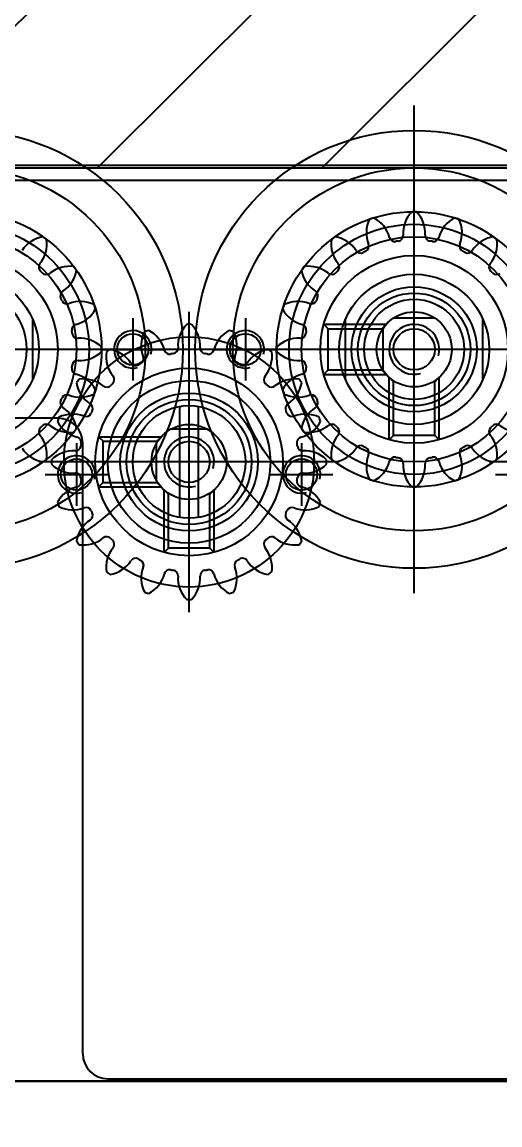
# Model space of a CAD drawing. Header units: inches. Extents: x 0 to 77285, y -118 to 40065.
# Drawn here: x 15174.3 to 15212.5, y 25619.1 to 25707.2 of the extents above; entities that cross this region are included whole.
import ezdxf

# ---------------------------------------------------------------- set-up
doc = ezdxf.new("R2010")
doc.units = ezdxf.units.IN
doc.header["$LTSCALE"] = 5
doc.header["$MEASUREMENT"] = 0
doc.layers.add('A', color=8, linetype='Continuous')
doc.styles.add('SCI', font='')
doc.styles.get('SCI').set_extended_font_data('Gulim')
doc.dimstyles.new('SCH', dxfattribs={"dimtxt": 2.5, "dimasz": 2, "dimexe": 1.25, "dimexo": 0.625, "dimtad": 1, "dimdec": 8, "dimtxsty": 'SCI', "dimcen": 2.5, "dimclrd": 4, "dimclre": 4, "dimclrt": 7, "dimadec": 8, "dimazin": 2, "dimtfac": 1, "dimtdec": 8, "dimtmove": 0, "dimatfit": 3, "dimfxl": 1, "dimarcsym": 0})

# ---------------------------------------------------------------- blocks, each defined once
blk = doc.blocks.new('A$Cc399747e')
h = blk.add_hatch()
h.set_pattern_fill('ANSI31', color=256, scale=4)
h.set_pattern_definition([(45, (9521.272, 63861.461), (-8.980256, 8.980256), [])])
h.paths.add_polyline_path([(2341.792, 581), (1941.792, 581), (1941.792, 281), (2341.792, 281)])
for p, q in [((2605.792, 654), (1657.792, 654)), ((1746.792, 654), (2486.792, 654)), ((2095.792, 616.5), (2095.792, 592.5)), ((2077.792, 615), (2077.792, 576)), ((2095.792, 612), (2095.792, 597)), ((2093.792, 611.729), (2093.792, 606.736)), ((2093.792, 611.729), (2094.142, 611.379)), ((2094.142, 611.379), (2097.442, 611.379)), ((2094.142, 611.379), (2094.142, 607.086)), ((2097.792, 611.729), (2097.442, 611.379)), ((2097.442, 611.379), (2097.442, 607.086)), ((2097.792, 611.729), (2097.792, 606.736)), ((2095.792, 610), (2095.792, 599)), ((2077.792, 608.5), (2077.792, 582.5)), ((2077.792, 608.5), (2077.792, 582.5)), ((2095.042, 608.937), (2095.042, 600.063)), ((2096.542, 608.937), (2096.542, 600.063)), ((2077.792, 607.5), (2077.792, 583.5)), ((2086.792, 603), (2086.792, 608)), ((2104.792, 603), (2104.792, 608)), ((2094.142, 607.086), (2093.792, 606.736)), ((2094.142, 607.086), (2094.271, 607.086)), ((2097.313, 607.086), (2097.442, 607.086)), ((2097.442, 607.086), (2097.792, 606.736)), ((2103.021, 606.5), (2098.028, 606.5)), ((2098.378, 606.15), (2098.028, 606.5)), ((2103.021, 606.5), (2102.671, 606.15)), ((2098.378, 606.15), (2098.378, 606.021)), ((2102.671, 606.15), (2098.378, 606.15)), ((2098.433, 603.077), (2098.433, 605.923)), ((2102.671, 606.15), (2102.671, 602.85)), ((2071.292, 605.5), (2066.292, 605.5)), ((2089.292, 605.5), (2084.292, 605.5)), ((2107.292, 605.5), (2102.292, 605.5)), ((2047.792, 604.5), (2071.792, 604.5)), ((2083.792, 604.5), (2107.792, 604.5)), ((2088.292, 604.5), (2103.292, 604.5)), ((2090.292, 604.5), (2101.292, 604.5)), ((2098.378, 602.98), (2098.378, 602.85)), ((2075.792, 602.729), (2075.792, 597.736)), ((2075.792, 602.729), (2076.142, 602.379)), ((2076.142, 602.379), (2079.442, 602.379)), ((2076.142, 602.379), (2076.142, 598.086)), ((2079.792, 602.729), (2079.442, 602.379)), ((2079.442, 602.379), (2079.442, 598.086)), ((2079.792, 602.729), (2079.792, 597.736)), ((2098.378, 602.85), (2098.028, 602.5)), ((2103.021, 602.5), (2098.028, 602.5)), ((2102.671, 602.85), (2098.378, 602.85)), ((2103.021, 602.5), (2102.671, 602.85)), ((2097.215, 601.859), (2094.369, 601.859)), ((2072.292, 597.898), (2072.292, 593.102)), ((2076.142, 598.086), (2075.792, 597.736)), ((2076.142, 598.086), (2076.271, 598.086)), ((2079.313, 598.086), (2079.442, 598.086)), ((2079.442, 598.086), (2079.792, 597.736)), ((2083.292, 597.898), (2083.292, 593.102)), ((2091.292, 593), (2091.292, 598)), ((2100.292, 593), (2100.292, 598)), ((2108.292, 597.898), (2108.292, 593.102)), ((2085.021, 597.5), (2080.028, 597.5)), ((2080.378, 597.15), (2080.028, 597.5)), ((2080.293, 593.843), (2080.293, 597.157)), ((2080.378, 597.15), (2080.378, 597.021)), ((2084.671, 597.15), (2080.378, 597.15)), ((2085.021, 597.5), (2084.671, 597.15)), ((2084.671, 597.15), (2084.671, 593.85)), ((2058.292, 595.5), (2097.292, 595.5)), ((2064.792, 595.5), (2090.792, 595.5)), ((2064.792, 595.5), (2090.792, 595.5)), ((2065.792, 595.5), (2089.792, 595.5)), ((2093.792, 595.5), (2088.792, 595.5)), ((2094.292, 595.5), (2133.292, 595.5)), ((2102.792, 595.5), (2097.792, 595.5)), ((2100.792, 595.5), (2126.792, 595.5)), ((2100.792, 595.5), (2126.792, 595.5)), ((2101.792, 595.5), (2125.792, 595.5)), ((2080.378, 593.85), (2080.028, 593.5)), ((2085.021, 593.5), (2080.028, 593.5)), ((2080.378, 593.98), (2080.378, 593.85)), ((2084.671, 593.85), (2080.378, 593.85)), ((2085.021, 593.5), (2084.671, 593.85)), ((2076.135, 592.999), (2079.449, 592.999)), ((1627.792, 582), (2635.792, 582)), ((2341.792, 581), (1941.792, 581)), ((2341.792, 581), (1941.792, 581))]:
    blk.add_line(p, q)
at = {"ltscale": 4}
for p, q in [((2102.292, 653.8), (1657.792, 653.8)), ((2104.292, 651.8), (2104.292, 603)), ((2106.292, 601), (2337.292, 601)), ((1627.792, 582), (2635.792, 582)), ((1627.792, 580.8), (2635.792, 580.8))]:
    blk.add_line(p, q, dxfattribs=at)
for centre, radius in [((2095.792, 604.5), 10), ((2077.792, 595.5), 17.5), ((2113.792, 595.5), 17.5), ((2095.792, 604.5), 7.5), ((2095.792, 604.5), 6.5), ((2077.792, 595.5), 14.5), ((2095.792, 604.5), 5.5), ((2113.792, 595.5), 14.5), ((2095.792, 604.5), 5), ((2095.792, 604.5), 4.5), ((2095.792, 604.5), 4.5), ((2095.792, 604.5), 3), ((2095.792, 604.5), 3), ((2077.792, 595.5), 11), ((2086.792, 605.5), 1.25), ((2113.792, 595.5), 11), ((2104.792, 605.5), 1.25), ((2095.792, 604.5), 1.65), ((2077.792, 595.5), 10), ((2113.792, 595.5), 10), ((2077.792, 595.5), 9), ((2113.792, 595.5), 9), ((2077.792, 595.5), 7.5), ((2113.792, 595.5), 7.5), ((2077.792, 595.5), 6), ((2113.792, 595.5), 6), ((2077.792, 595.5), 5), ((2113.792, 595.5), 5), ((2077.792, 595.5), 4.5), ((2077.792, 595.5), 4), ((2077.792, 595.5), 3), ((2077.792, 595.5), 3), ((2077.792, 595.5), 1.65), ((2091.292, 595.5), 1.25), ((2100.292, 595.5), 1.25)]:
    blk.add_circle(centre, radius)
for centre, start, end in [((2102.292, 651.8), 0, 90), ((2106.292, 603), 180, 270)]:
    blk.add_arc(centre, 2, start, end, dxfattribs=at)
for centre, radius, start, end in [((2097.404, 613.758), 2.5, 135.86546, 183.15785), ((2095.792, 604.5), 11, 90, 90.94936), ((2095.792, 604.5), 11, 89.05064, 90), ((2094.18, 613.758), 2.5, 356.84215, 44.13454), ((2094.464, 613.803), 2.5, 153.86546, 201.15785), ((2095.792, 604.5), 11, 108, 108.94936), ((2095.792, 604.5), 11, 107.05064, 108), ((2091.398, 612.807), 2.5, 14.84215, 62.13454), ((2100.186, 612.807), 2.5, 117.86546, 165.15785), ((2095.792, 604.5), 11, 72, 72.94936), ((2095.792, 604.5), 11, 71.05064, 72), ((2097.12, 613.803), 2.5, 338.84215, 26.13454), ((2095.792, 604.5), 11, 125.05064, 126), ((2089.046, 611.042), 2.5, 32.84215, 80.13454), ((2094.467, 613.596), 0.442, 278.28904, 3.15785), ((2097.117, 613.596), 0.442, 176.84215, 261.71096), ((2102.538, 611.042), 2.5, 99.86546, 147.15785), ((2095.792, 604.5), 11, 54, 54.94936), ((2091.655, 612.937), 2.5, 171.86546, 219.15785), ((2095.792, 604.5), 11, 126, 126.94936), ((2091.721, 612.741), 0.442, 296.28904, 21.15785), ((2094.242, 613.56), 0.442, 194.84215, 279.71096), ((2095.792, 604.5), 8.75, 99, 99.71096), ((2095.792, 604.5), 8.75, 98.28904, 99), ((2095.792, 604.5), 8.75, 81, 81.71096), ((2095.792, 604.5), 8.75, 80.28904, 81), ((2097.343, 613.56), 0.442, 260.28904, 345.15785), ((2099.863, 612.741), 0.442, 158.84215, 243.71096), ((2099.929, 612.937), 2.5, 320.84215, 8.13454), ((2095.792, 604.5), 11, 53.05064, 54), ((2091.518, 612.637), 0.442, 212.84215, 297.71096), ((2095.792, 604.5), 8.75, 117, 117.71096), ((2095.792, 604.5), 8.75, 116.28904, 117), ((2095.792, 604.5), 8.75, 63, 63.71096), ((2095.792, 604.5), 8.75, 62.28904, 63), ((2100.066, 612.637), 0.442, 242.28904, 327.15785), ((2095.792, 604.5), 11, 144, 144.94936), ((2095.792, 604.5), 11, 143.05064, 144), ((2087.355, 608.637), 2.5, 50.84215, 98.13454), ((2089.374, 611.08), 0.442, 314.28904, 39.15785), ((2102.21, 611.08), 0.442, 140.84215, 225.71096), ((2104.229, 608.637), 2.5, 81.86546, 129.15785), ((2095.792, 604.5), 11, 36, 36.94936), ((2095.792, 604.5), 11, 35.05064, 36), ((2089.25, 611.246), 2.5, 189.86546, 237.15785), ((2089.213, 610.918), 0.442, 230.84215, 315.71096), ((2095.792, 604.5), 8.75, 135, 135.71096), ((2095.792, 604.5), 8.75, 134.28904, 135), ((2095.792, 604.5), 8.75, 45, 45.71096), ((2095.792, 604.5), 8.75, 44.28904, 45), ((2102.372, 610.918), 0.442, 224.28904, 309.15785), ((2102.334, 611.246), 2.5, 302.84215, 350.13454), ((2087.655, 608.774), 0.442, 332.28904, 57.15785), ((2103.929, 608.774), 0.442, 122.84215, 207.71096), ((2086.489, 605.828), 2.5, 68.84215, 116.13454), ((2087.551, 608.571), 0.442, 248.84215, 333.71096), ((2095.792, 604.5), 8.75, 153, 153.71096), ((2095.792, 604.5), 8.75, 152.28904, 153), ((2095.792, 604.5), 8.75, 27, 27.71096), ((2095.792, 604.5), 8.75, 26.28904, 27), ((2104.033, 608.571), 0.442, 206.28904, 291.15785), ((2105.095, 605.828), 2.5, 63.86546, 111.15785), ((2095.792, 604.5), 11, 162, 162.94936), ((2087.486, 608.894), 2.5, 207.86546, 255.15785), ((2095.792, 604.5), 11, 161.05064, 162), ((2104.098, 608.894), 2.5, 284.84215, 332.13454), ((2095.792, 604.5), 11, 18, 18.94936), ((2095.792, 604.5), 11, 17.05064, 18), ((2079.404, 604.758), 2.5, 135.86546, 183.15785), ((2077.792, 595.5), 11, 90, 90.94936), ((2077.792, 595.5), 11, 89.05064, 90), ((2076.18, 604.758), 2.5, 356.84215, 44.13454), ((2086.792, 605.5), 1.5, 165, 105), ((2086.732, 606.051), 0.442, 350.28904, 75.15785), ((2095.792, 604.5), 2, 165, 105), ((2104.792, 605.5), 1.5, 165, 105), ((2104.852, 606.051), 0.442, 104.84215, 189.71096), ((2076.464, 604.803), 2.5, 153.86546, 201.15785), ((2077.792, 595.5), 11, 108, 108.94936), ((2077.792, 595.5), 11, 107.05064, 108), ((2073.398, 603.807), 2.5, 14.84215, 62.13454), ((2082.186, 603.807), 2.5, 117.86546, 165.15785), ((2077.792, 595.5), 11, 72, 72.94936), ((2077.792, 595.5), 11, 71.05064, 72), ((2079.12, 604.803), 2.5, 338.84215, 26.13454), ((2086.697, 605.825), 0.442, 266.84215, 351.71096), ((2095.792, 604.5), 8.75, 171, 171.71096), ((2095.792, 604.5), 8.75, 170.28904, 171), ((2095.792, 604.5), 8.75, 9, 9.71096), ((2095.792, 604.5), 8.75, 8.28904, 9), ((2104.888, 605.825), 0.442, 188.28904, 273.15785), ((2086.534, 602.888), 2.5, 86.84215, 134.13454), ((2105.05, 602.888), 2.5, 45.86546, 93.15785), ((2073.655, 603.937), 2.5, 171.86546, 219.15785), ((2077.792, 595.5), 11, 126, 126.94936), ((2077.792, 595.5), 11, 125.05064, 126), ((2071.046, 602.042), 2.5, 32.84215, 80.13454), ((2073.721, 603.741), 0.442, 296.28904, 21.15785), ((2076.242, 604.56), 0.442, 194.84215, 279.71096), ((2077.792, 595.5), 8.75, 99, 99.71096), ((2077.792, 595.5), 8.75, 98.28904, 99), ((2076.467, 604.596), 0.442, 278.28904, 3.15785), ((2079.117, 604.596), 0.442, 176.84215, 261.71096), ((2077.792, 595.5), 8.75, 81, 81.71096), ((2077.792, 595.5), 8.75, 80.28904, 81), ((2079.343, 604.56), 0.442, 260.28904, 345.15785), ((2081.863, 603.741), 0.442, 158.84215, 243.71096), ((2084.538, 602.042), 2.5, 99.86546, 147.15785), ((2081.929, 603.937), 2.5, 320.84215, 8.13454), ((2077.792, 595.5), 11, 54, 54.94936), ((2077.792, 595.5), 11, 53.05064, 54), ((2095.792, 604.5), 11, 179.05064, 180), ((2095.792, 604.5), 11, 180, 180.94936), ((2086.534, 606.112), 2.5, 225.86546, 273.15785), ((2105.05, 606.112), 2.5, 266.84215, 314.13454), ((2095.792, 604.5), 11, 360, 0.94936), ((2095.792, 604.5), 11, 359.05064, 0), ((2109.655, 603.937), 2.5, 171.86546, 219.15785), ((2113.792, 595.5), 11, 126, 126.94936), ((2113.792, 595.5), 11, 125.05064, 126), ((2107.046, 602.042), 2.5, 32.84215, 80.13454), ((2073.518, 603.637), 0.442, 212.84215, 297.71096), ((2077.792, 595.5), 8.75, 117, 117.71096), ((2077.792, 595.5), 8.75, 116.28904, 117), ((2077.792, 595.5), 8.75, 63, 63.71096), ((2077.792, 595.5), 8.75, 62.28904, 63), ((2082.066, 603.637), 0.442, 242.28904, 327.15785), ((2086.697, 603.175), 0.442, 8.28904, 93.15785), ((2086.732, 602.95), 0.442, 284.84215, 9.71096), ((2095.792, 604.5), 8.75, 188.28904, 189), ((2095.792, 604.5), 8.75, 189, 189.71096), ((2104.852, 602.95), 0.442, 170.28904, 255.15785), ((2095.792, 604.5), 8.75, 350.28904, 351), ((2095.792, 604.5), 8.75, 351, 351.71096), ((2104.888, 603.175), 0.442, 86.84215, 171.71096), ((2069.355, 599.637), 2.5, 50.84215, 98.13454), ((2071.374, 602.08), 0.442, 314.28904, 39.15785), ((2084.21, 602.08), 0.442, 140.84215, 225.71096), ((2086.229, 599.637), 2.5, 81.86546, 129.15785), ((2087.486, 600.106), 2.5, 104.84215, 152.13454), ((2077.792, 595.5), 11, 36, 36.94936), ((2104.098, 600.106), 2.5, 27.86546, 75.15785), ((2113.792, 595.5), 11, 143.05064, 144), ((2105.355, 599.637), 2.5, 50.84215, 98.13454), ((2107.374, 602.08), 0.442, 314.28904, 39.15785), ((2071.213, 601.918), 0.442, 230.84215, 315.71096), ((2077.792, 595.5), 8.75, 135, 135.71096), ((2077.792, 595.5), 8.75, 134.28904, 135), ((2077.792, 595.5), 8.75, 45, 45.71096), ((2077.792, 595.5), 8.75, 44.28904, 45), ((2084.372, 601.918), 0.442, 224.28904, 309.15785), ((2095.792, 604.5), 11, 197.05064, 198), ((2084.334, 602.246), 2.5, 302.84215, 350.13454), ((2077.792, 595.5), 11, 35.05064, 36), ((2113.792, 595.5), 11, 144, 144.94936), ((2107.25, 602.246), 2.5, 189.86546, 237.15785), ((2095.792, 604.5), 11, 342, 342.94936), ((2107.213, 601.918), 0.442, 230.84215, 315.71096), ((2113.792, 595.5), 8.75, 135, 135.71096), ((2113.792, 595.5), 8.75, 134.28904, 135), ((2095.792, 604.5), 11, 198, 198.94936), ((2086.489, 603.172), 2.5, 243.86546, 291.15785), ((2087.551, 600.429), 0.442, 26.28904, 111.15785), ((2087.655, 600.226), 0.442, 302.84215, 27.71096), ((2095.792, 604.5), 8.75, 206.28904, 207), ((2095.792, 604.5), 8.75, 207, 207.71096), ((2103.929, 600.226), 0.442, 152.28904, 237.15785), ((2095.792, 604.5), 8.75, 332.28904, 333), ((2095.792, 604.5), 8.75, 333, 333.71096), ((2104.033, 600.429), 0.442, 68.84215, 153.71096), ((2105.095, 603.172), 2.5, 248.84215, 296.13454), ((2095.792, 604.5), 11, 341.05064, 342), ((2085.929, 599.774), 0.442, 122.84215, 207.71096), ((2077.792, 595.5), 8.75, 27, 27.71096), ((2077.792, 595.5), 8.75, 26.28904, 27), ((2089.25, 597.754), 2.5, 122.84215, 170.13454), ((2102.334, 597.754), 2.5, 9.86546, 57.15785), ((2105.655, 599.774), 0.442, 332.28904, 57.15785), ((2113.792, 595.5), 8.75, 153, 153.71096), ((2113.792, 595.5), 8.75, 152.28904, 153), ((2086.033, 599.571), 0.442, 206.28904, 291.15785), ((2087.095, 596.828), 2.5, 63.86546, 111.15785), ((2086.098, 599.894), 2.5, 284.84215, 332.13454), ((2077.792, 595.5), 11, 18, 18.94936), ((2077.792, 595.5), 11, 17.05064, 18), ((2089.213, 598.082), 0.442, 44.28904, 129.15785), ((2102.372, 598.082), 0.442, 50.84215, 135.71096), ((2113.792, 595.5), 11, 162, 162.94936), ((2105.486, 599.894), 2.5, 207.86546, 255.15785), ((2113.792, 595.5), 11, 161.05064, 162), ((2104.489, 596.828), 2.5, 68.84215, 116.13454), ((2105.551, 599.571), 0.442, 248.84215, 333.71096), ((2095.792, 604.5), 11, 215.05064, 216), ((2095.792, 604.5), 11, 216, 216.94936), ((2087.355, 600.363), 2.5, 261.86546, 309.15785), ((2091.655, 596.063), 2.5, 140.84215, 188.13454), ((2095.792, 604.5), 8.75, 224.28904, 225), ((2095.792, 604.5), 8.75, 225, 225.71096), ((2089.374, 597.921), 0.442, 320.84215, 45.71096), ((2102.21, 597.921), 0.442, 134.28904, 219.15785), ((2099.929, 596.063), 2.5, 351.86546, 39.15785), ((2095.792, 604.5), 8.75, 314.28904, 315), ((2095.792, 604.5), 8.75, 315, 315.71096), ((2104.229, 600.363), 2.5, 230.84215, 278.13454), ((2095.792, 604.5), 11, 323.05064, 324), ((2095.792, 604.5), 11, 324, 324.94936), ((2077.792, 595.5), 2, 165, 105), ((2086.852, 597.051), 0.442, 104.84215, 189.71096), ((2077.792, 595.5), 8.75, 9, 9.71096), ((2077.792, 595.5), 8.75, 8.28904, 9), ((2086.888, 596.825), 0.442, 188.28904, 273.15785), ((2091.292, 595.5), 1.5, 165, 105), ((2091.518, 596.363), 0.442, 62.28904, 147.15785), ((2095.792, 604.5), 8.75, 242.28904, 243), ((2100.292, 595.5), 1.5, 165, 105), ((2095.792, 604.5), 8.75, 297, 297.71096), ((2100.066, 596.363), 0.442, 32.84215, 117.71096), ((2104.697, 596.825), 0.442, 266.84215, 351.71096), ((2104.732, 597.051), 0.442, 350.28904, 75.15785), ((2113.792, 595.5), 8.75, 171, 171.71096), ((2113.792, 595.5), 8.75, 170.28904, 171), ((2087.05, 593.888), 2.5, 45.86546, 93.15785), ((2089.046, 597.958), 2.5, 279.86546, 327.15785), ((2095.792, 604.5), 8.75, 243, 243.71096), ((2091.721, 596.259), 0.442, 338.84215, 63.71096), ((2094.464, 595.197), 2.5, 158.84215, 206.13454), ((2094.242, 595.44), 0.442, 80.28904, 165.15785), ((2095.792, 604.5), 8.75, 260.28904, 261), ((2095.792, 604.5), 8.75, 279, 279.71096), ((2097.343, 595.44), 0.442, 14.84215, 99.71096), ((2097.12, 595.197), 2.5, 333.86546, 21.15785), ((2099.863, 596.259), 0.442, 116.28904, 201.15785), ((2095.792, 604.5), 8.75, 296.28904, 297), ((2102.538, 597.958), 2.5, 212.84215, 260.13454), ((2104.534, 593.888), 2.5, 86.84215, 134.13454), ((2087.05, 597.112), 2.5, 266.84215, 314.13454), ((2077.792, 595.5), 11, 360, 0.94936), ((2077.792, 595.5), 11, 359.05064, 0), ((2095.792, 604.5), 11, 233.05064, 234), ((2095.792, 604.5), 11, 234, 234.94936), ((2091.398, 596.194), 2.5, 297.86546, 345.15785), ((2095.792, 604.5), 8.75, 261, 261.71096), ((2094.467, 595.405), 0.442, 356.84215, 81.71096), ((2097.404, 595.243), 2.5, 176.84215, 224.13454), ((2094.18, 595.243), 2.5, 315.86546, 3.15785), ((2097.117, 595.405), 0.442, 98.28904, 183.15785), ((2095.792, 604.5), 8.75, 278.28904, 279), ((2100.186, 596.194), 2.5, 194.84215, 242.13454), ((2095.792, 604.5), 11, 305.05064, 306), ((2095.792, 604.5), 11, 306, 306.94936), ((2113.792, 595.5), 11, 179.05064, 180), ((2113.792, 595.5), 11, 180, 180.94936), ((2104.534, 597.112), 2.5, 225.86546, 273.15785), ((2077.792, 595.5), 8.75, 350.28904, 351), ((2077.792, 595.5), 8.75, 351, 351.71096), ((2086.888, 594.175), 0.442, 86.84215, 171.71096), ((2104.697, 594.175), 0.442, 8.28904, 93.15785), ((2113.792, 595.5), 8.75, 188.28904, 189), ((2113.792, 595.5), 8.75, 189, 189.71096), ((2086.852, 593.95), 0.442, 170.28904, 255.15785), ((2086.098, 591.106), 2.5, 27.86546, 75.15785), ((2095.792, 604.5), 11, 251.05064, 252), ((2095.792, 604.5), 11, 252, 252.94936), ((2095.792, 604.5), 11, 269.05064, 270), ((2095.792, 604.5), 11, 270, 270.94936), ((2095.792, 604.5), 11, 287.05064, 288), ((2095.792, 604.5), 11, 288, 288.94936), ((2105.486, 591.106), 2.5, 104.84215, 152.13454), ((2104.732, 593.95), 0.442, 284.84215, 9.71096), ((2077.792, 595.5), 8.75, 332.28904, 333), ((2077.792, 595.5), 8.75, 333, 333.71096), ((2086.033, 591.429), 0.442, 68.84215, 153.71096), ((2087.095, 594.172), 2.5, 248.84215, 296.13454), ((2077.792, 595.5), 11, 341.05064, 342), ((2077.792, 595.5), 11, 342, 342.94936), ((2113.792, 595.5), 11, 197.05064, 198), ((2113.792, 595.5), 11, 198, 198.94936), ((2104.489, 594.172), 2.5, 243.86546, 291.15785), ((2105.551, 591.429), 0.442, 26.28904, 111.15785), ((2113.792, 595.5), 8.75, 206.28904, 207), ((2113.792, 595.5), 8.75, 207, 207.71096), ((2085.929, 591.226), 0.442, 152.28904, 237.15785), ((2084.334, 588.754), 2.5, 9.86546, 57.15785), ((2107.25, 588.754), 2.5, 122.84215, 170.13454), ((2105.655, 591.226), 0.442, 302.84215, 27.71096), ((2071.213, 589.082), 0.442, 44.28904, 129.15785), ((2077.792, 595.5), 8.75, 224.28904, 225), ((2077.792, 595.5), 8.75, 225, 225.71096), ((2071.374, 588.921), 0.442, 320.84215, 45.71096), ((2084.21, 588.921), 0.442, 134.28904, 219.15785), ((2077.792, 595.5), 8.75, 314.28904, 315), ((2077.792, 595.5), 8.75, 315, 315.71096), ((2084.372, 589.082), 0.442, 50.84215, 135.71096), ((2086.229, 591.363), 2.5, 230.84215, 278.13454), ((2077.792, 595.5), 11, 323.05064, 324), ((2077.792, 595.5), 11, 324, 324.94936), ((2113.792, 595.5), 11, 215.05064, 216), ((2113.792, 595.5), 11, 216, 216.94936), ((2105.355, 591.363), 2.5, 261.86546, 309.15785), ((2107.213, 589.082), 0.442, 44.28904, 129.15785), ((2113.792, 595.5), 8.75, 224.28904, 225), ((2113.792, 595.5), 8.75, 225, 225.71096), ((2107.374, 588.921), 0.442, 320.84215, 45.71096), ((2073.655, 587.063), 2.5, 140.84215, 188.13454), ((2081.929, 587.063), 2.5, 351.86546, 39.15785), ((2109.655, 587.063), 2.5, 140.84215, 188.13454), ((2071.046, 588.958), 2.5, 279.86546, 327.15785), ((2073.518, 587.363), 0.442, 62.28904, 147.15785), ((2077.792, 595.5), 8.75, 242.28904, 243), ((2077.792, 595.5), 8.75, 243, 243.71096), ((2073.721, 587.259), 0.442, 338.84215, 63.71096), ((2076.464, 586.197), 2.5, 158.84215, 206.13454), ((2079.12, 586.197), 2.5, 333.86546, 21.15785), ((2081.863, 587.259), 0.442, 116.28904, 201.15785), ((2077.792, 595.5), 8.75, 296.28904, 297), ((2077.792, 595.5), 8.75, 297, 297.71096), ((2082.066, 587.363), 0.442, 32.84215, 117.71096), ((2084.538, 588.958), 2.5, 212.84215, 260.13454), ((2107.046, 588.958), 2.5, 279.86546, 327.15785), ((2077.792, 595.5), 11, 233.05064, 234), ((2077.792, 595.5), 11, 234, 234.94936), ((2073.398, 587.194), 2.5, 297.86546, 345.15785), ((2076.242, 586.44), 0.442, 80.28904, 165.15785), ((2077.792, 595.5), 8.75, 260.28904, 261), ((2077.792, 595.5), 8.75, 261, 261.71096), ((2076.467, 586.405), 0.442, 356.84215, 81.71096), ((2079.404, 586.243), 2.5, 176.84215, 224.13454), ((2076.18, 586.243), 2.5, 315.86546, 3.15785), ((2079.117, 586.405), 0.442, 98.28904, 183.15785), ((2077.792, 595.5), 8.75, 278.28904, 279), ((2077.792, 595.5), 8.75, 279, 279.71096), ((2079.343, 586.44), 0.442, 14.84215, 99.71096), ((2082.186, 587.194), 2.5, 194.84215, 242.13454), ((2077.792, 595.5), 11, 305.05064, 306), ((2077.792, 595.5), 11, 306, 306.94936), ((2113.792, 595.5), 11, 233.05064, 234), ((2113.792, 595.5), 11, 234, 234.94936), ((2077.792, 595.5), 11, 251.05064, 252), ((2077.792, 595.5), 11, 252, 252.94936), ((2077.792, 595.5), 11, 269.05064, 270), ((2077.792, 595.5), 11, 270, 270.94936), ((2077.792, 595.5), 11, 287.05064, 288), ((2077.792, 595.5), 11, 288, 288.94936)]:
    blk.add_arc(centre, radius, start, end)
blk = doc.blocks.new('*D366')
at = {"color": 4, "lineweight": -2, "transparency": 16777216}
for p, q in [((12554.65, 23925.55), (12554.65, 28076.143)), ((17979.65, 23925.05), (17979.65, 28076.143)), ((12714.65, 27976.143), (17819.65, 27976.143))]:
    blk.add_line(p, q, dxfattribs=at)
at = {"color": 4, "transparency": 16777216}
for points in [[(12714.65, 28002.81), (12714.65, 27949.477), (12554.65, 27976.143)], [(17819.65, 28002.81), (17819.65, 27949.477), (17979.65, 27976.143)]]:
    blk.add_solid(points, dxfattribs=at)
at = {"layer": 'Defpoints', "color": 0, "transparency": 16777216}
for p in [(17979.65, 27976.143), (12554.65, 23875.55), (17979.65, 23875.05)]:
    blk.add_point(p, dxfattribs=at)
at = {"color": 7, "transparency": 16777216, "insert": (15267.15, 28128.806), "char_height": 200, "attachment_point": 5, "style": 'SCI'}
blk.add_mtext('5425', dxfattribs=at)
blk = doc.blocks.new('*D367')
at = {"color": 4, "lineweight": -2, "transparency": 16777216}
for p, q in [((12554.65, 23925.55), (12554.65, 29140.675)), ((21064.65, 23433.05), (21064.65, 29140.675)), ((12714.65, 29040.675), (20904.65, 29040.675))]:
    blk.add_line(p, q, dxfattribs=at)
at = {"color": 4, "transparency": 16777216}
for points in [[(12714.65, 29067.342), (12714.65, 29014.009), (12554.65, 29040.675)], [(20904.65, 29067.342), (20904.65, 29014.009), (21064.65, 29040.675)]]:
    blk.add_solid(points, dxfattribs=at)
at = {"layer": 'Defpoints', "color": 0, "transparency": 16777216}
for p in [(21064.65, 29040.675), (12554.65, 23875.55), (21064.65, 23383.05)]:
    blk.add_point(p, dxfattribs=at)
at = {"color": 7, "transparency": 16777216, "insert": (16809.65, 29193.472), "char_height": 200, "attachment_point": 5, "style": 'SCI'}
blk.add_mtext('8510', dxfattribs=at)
blk = doc.blocks.new('*D374')
at = {"color": 4, "lineweight": -2, "transparency": 16777216}
for p, q in [((12554.65, 23925.55), (12554.65, 30215.876)), ((37924.65, 23433.05), (37924.65, 30215.876)), ((12714.65, 30115.876), (37764.65, 30115.876))]:
    blk.add_line(p, q, dxfattribs=at)
at = {"color": 4, "transparency": 16777216}
for points in [[(12714.65, 30142.543), (12714.65, 30089.21), (12554.65, 30115.876)], [(37764.65, 30142.543), (37764.65, 30089.21), (37924.65, 30115.876)]]:
    blk.add_solid(points, dxfattribs=at)
at = {"layer": 'Defpoints', "color": 0, "transparency": 16777216}
for p in [(37924.65, 30115.876), (12554.65, 23875.55), (37924.65, 23383.05)]:
    blk.add_point(p, dxfattribs=at)
at = {"color": 7, "transparency": 16777216, "insert": (25239.65, 30268.539), "char_height": 200, "attachment_point": 5, "style": 'SCI'}
blk.add_mtext('25370', dxfattribs=at)

msp = doc.modelspace()

# ---------------------------------------------------------------- block references
at = {"layer": 'A', "rotation": 180}
msp.add_blockref('A$Cc399747e', (17283.44187244, 26276.55060516), dxfattribs=at)

# ---------------------------------------------------------------- dimensions: what is measured, and where the dimension line sits
for base, p2, picture, middle in [((37924.649780898, 30115.8761734788), (37924.649780898, 23383.0504762948), '*D374', (25239.649780898, 30268.5392893244)), ((21064.649780898, 29040.6754827387), (21064.649780898, 23383.0504762948), '*D367', (16809.649780898, 29193.4717543765)), ((17979.649780898, 27976.1433020648), (17979.649780898, 23875.0504762948), '*D366', (15267.149780898, 28128.8064179103))]:
    dim = msp.add_linear_dim(base=base, p1=(12554.649780898, 23875.5504762968), p2=p2, dimstyle='SCH', override={"dimscale": 80})
    dim.commit()
    dim.dimension.update_dxf_attribs({"geometry": picture, "text_midpoint": middle})

doc.saveas('drawing.dxf')
